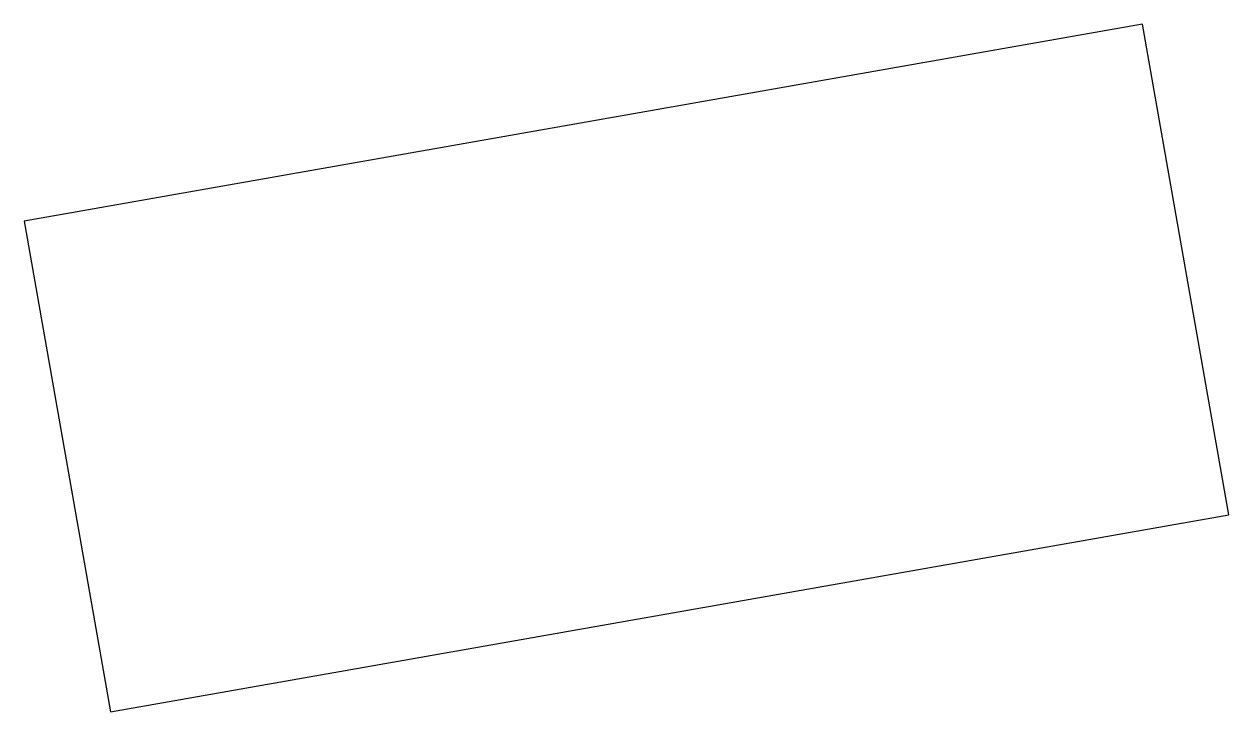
# Model space of a CAD drawing. Header units: millimetres. Extents: x 7.5 to 42.5, y 10 to 30.
import ezdxf

# ---------------------------------------------------------------- set-up
doc = ezdxf.new("R2010")
doc.units = ezdxf.units.MM
doc.layers.get('0').update_dxf_attribs({"lineweight": 25})

msp = doc.modelspace()

# ---------------------------------------------------------------- linework, layer by layer
at = {"flags": 128}
msp.add_lwpolyline([(10, 10), (42.516, 15.733), (40, 30), (7.484, 24.267)], close=True, dxfattribs=at)

doc.saveas('drawing.dxf')
